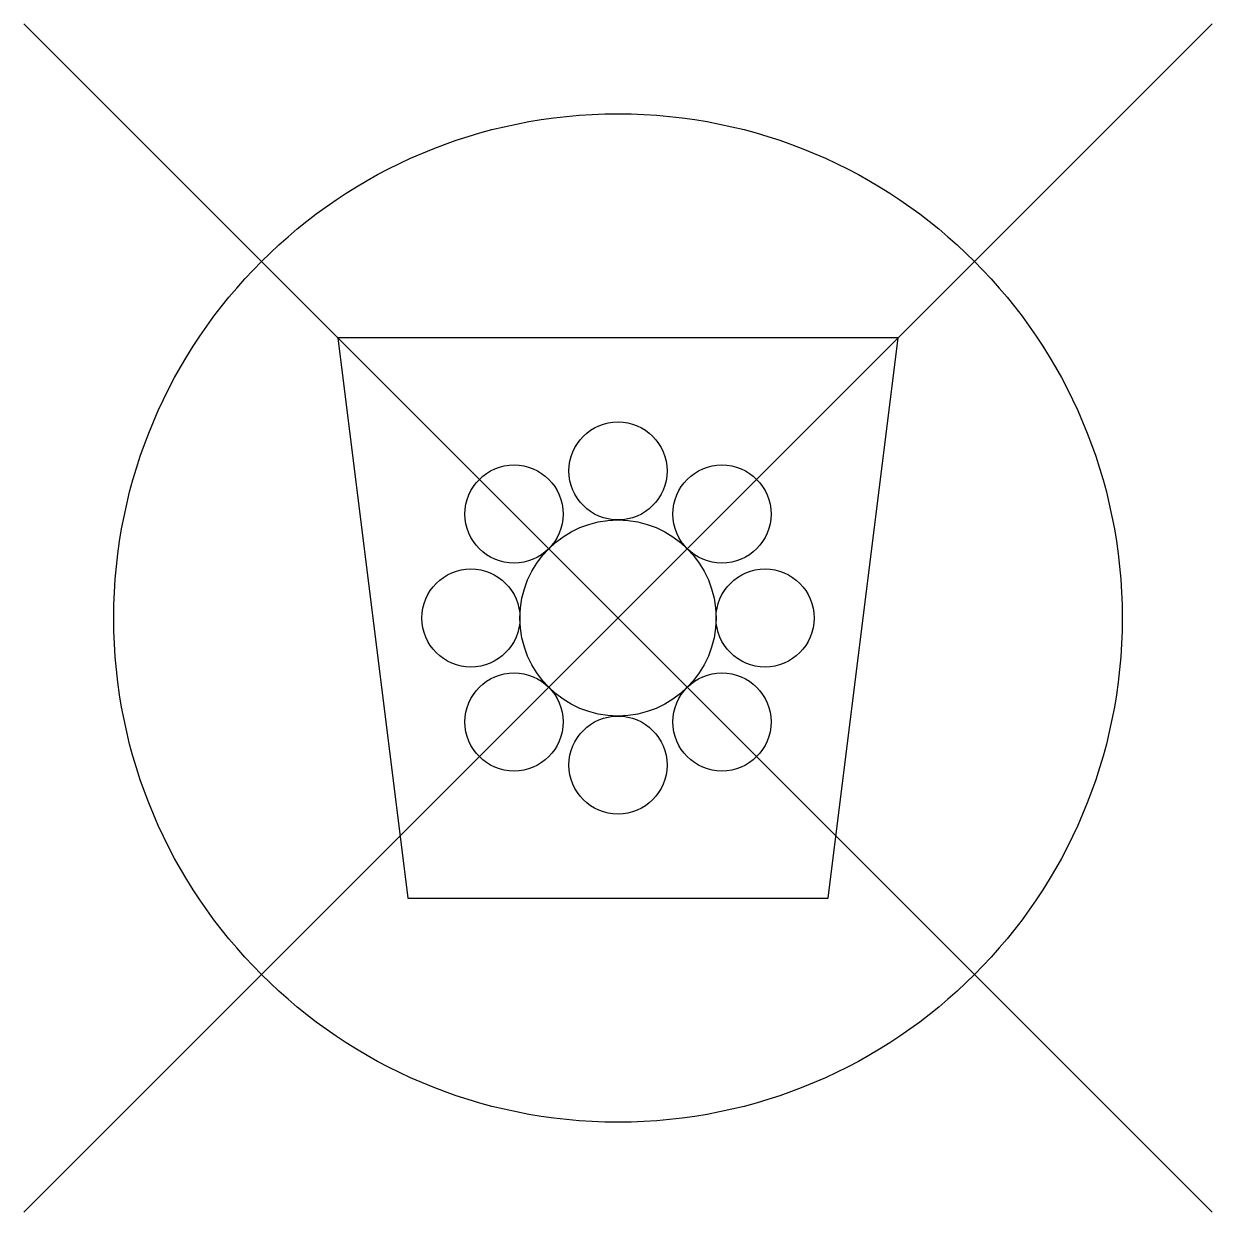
# Model space of a CAD drawing. Header units: metres. Extents: x -2.12 to 2.12, y -2.12 to 2.12.
import ezdxf

# ---------------------------------------------------------------- set-up
doc = ezdxf.new("R2010")
doc.units = ezdxf.units.M

msp = doc.modelspace()

# ---------------------------------------------------------------- linework, layer by layer
at = {"flags": 128}
for points in [[(-2.1213, 2.1213), (2.1213, -2.1213)], [(-2.1213, -2.1213), (2.1213, 2.1213)]]:
    msp.add_lwpolyline(points, dxfattribs=at)
msp.add_lwpolyline([(-0.75, -1), (0.75, -1), (1, 1), (-1, 1)], close=True)
for centre, radius in [((0, 0), 1.8), ((0, 0.525), 0.175), ((-0.3712, 0.3712), 0.175), ((0.3712, 0.3712), 0.175), ((0, 0), 0.35), ((-0.525, 0), 0.175), ((0.525, 0), 0.175), ((-0.3712, -0.3712), 0.175), ((0.3712, -0.3712), 0.175), ((0, -0.525), 0.175)]:
    msp.add_circle(centre, radius)

doc.saveas('drawing.dxf')
